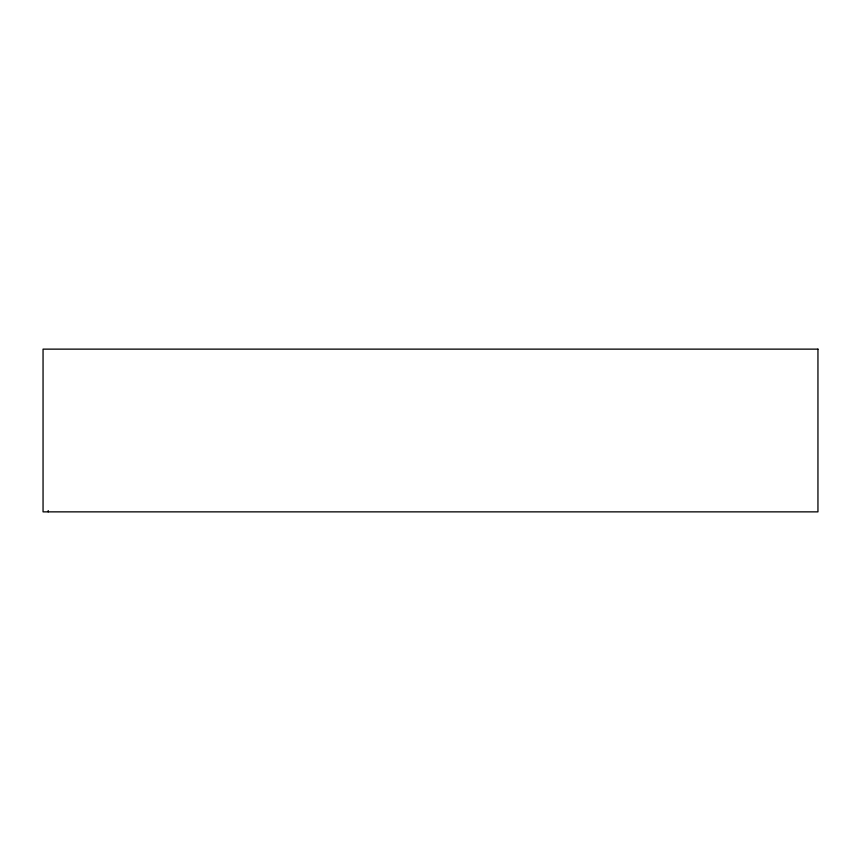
<?xml version="1.0" encoding="UTF-8"?>
<svg xmlns="http://www.w3.org/2000/svg" width="861" height="861" viewBox="0 0 861 861"><rect width="100%" height="100%" fill="white"/><g stroke="black" fill="none" stroke-linecap="round" stroke-linejoin="round"><path stroke-width="1.29" d="M48.216 510.573L48.216 511.864M817.95 349.135L43.05 349.135L43.05 511.864L817.95 511.864L817.95 349.135"/></g></svg>
